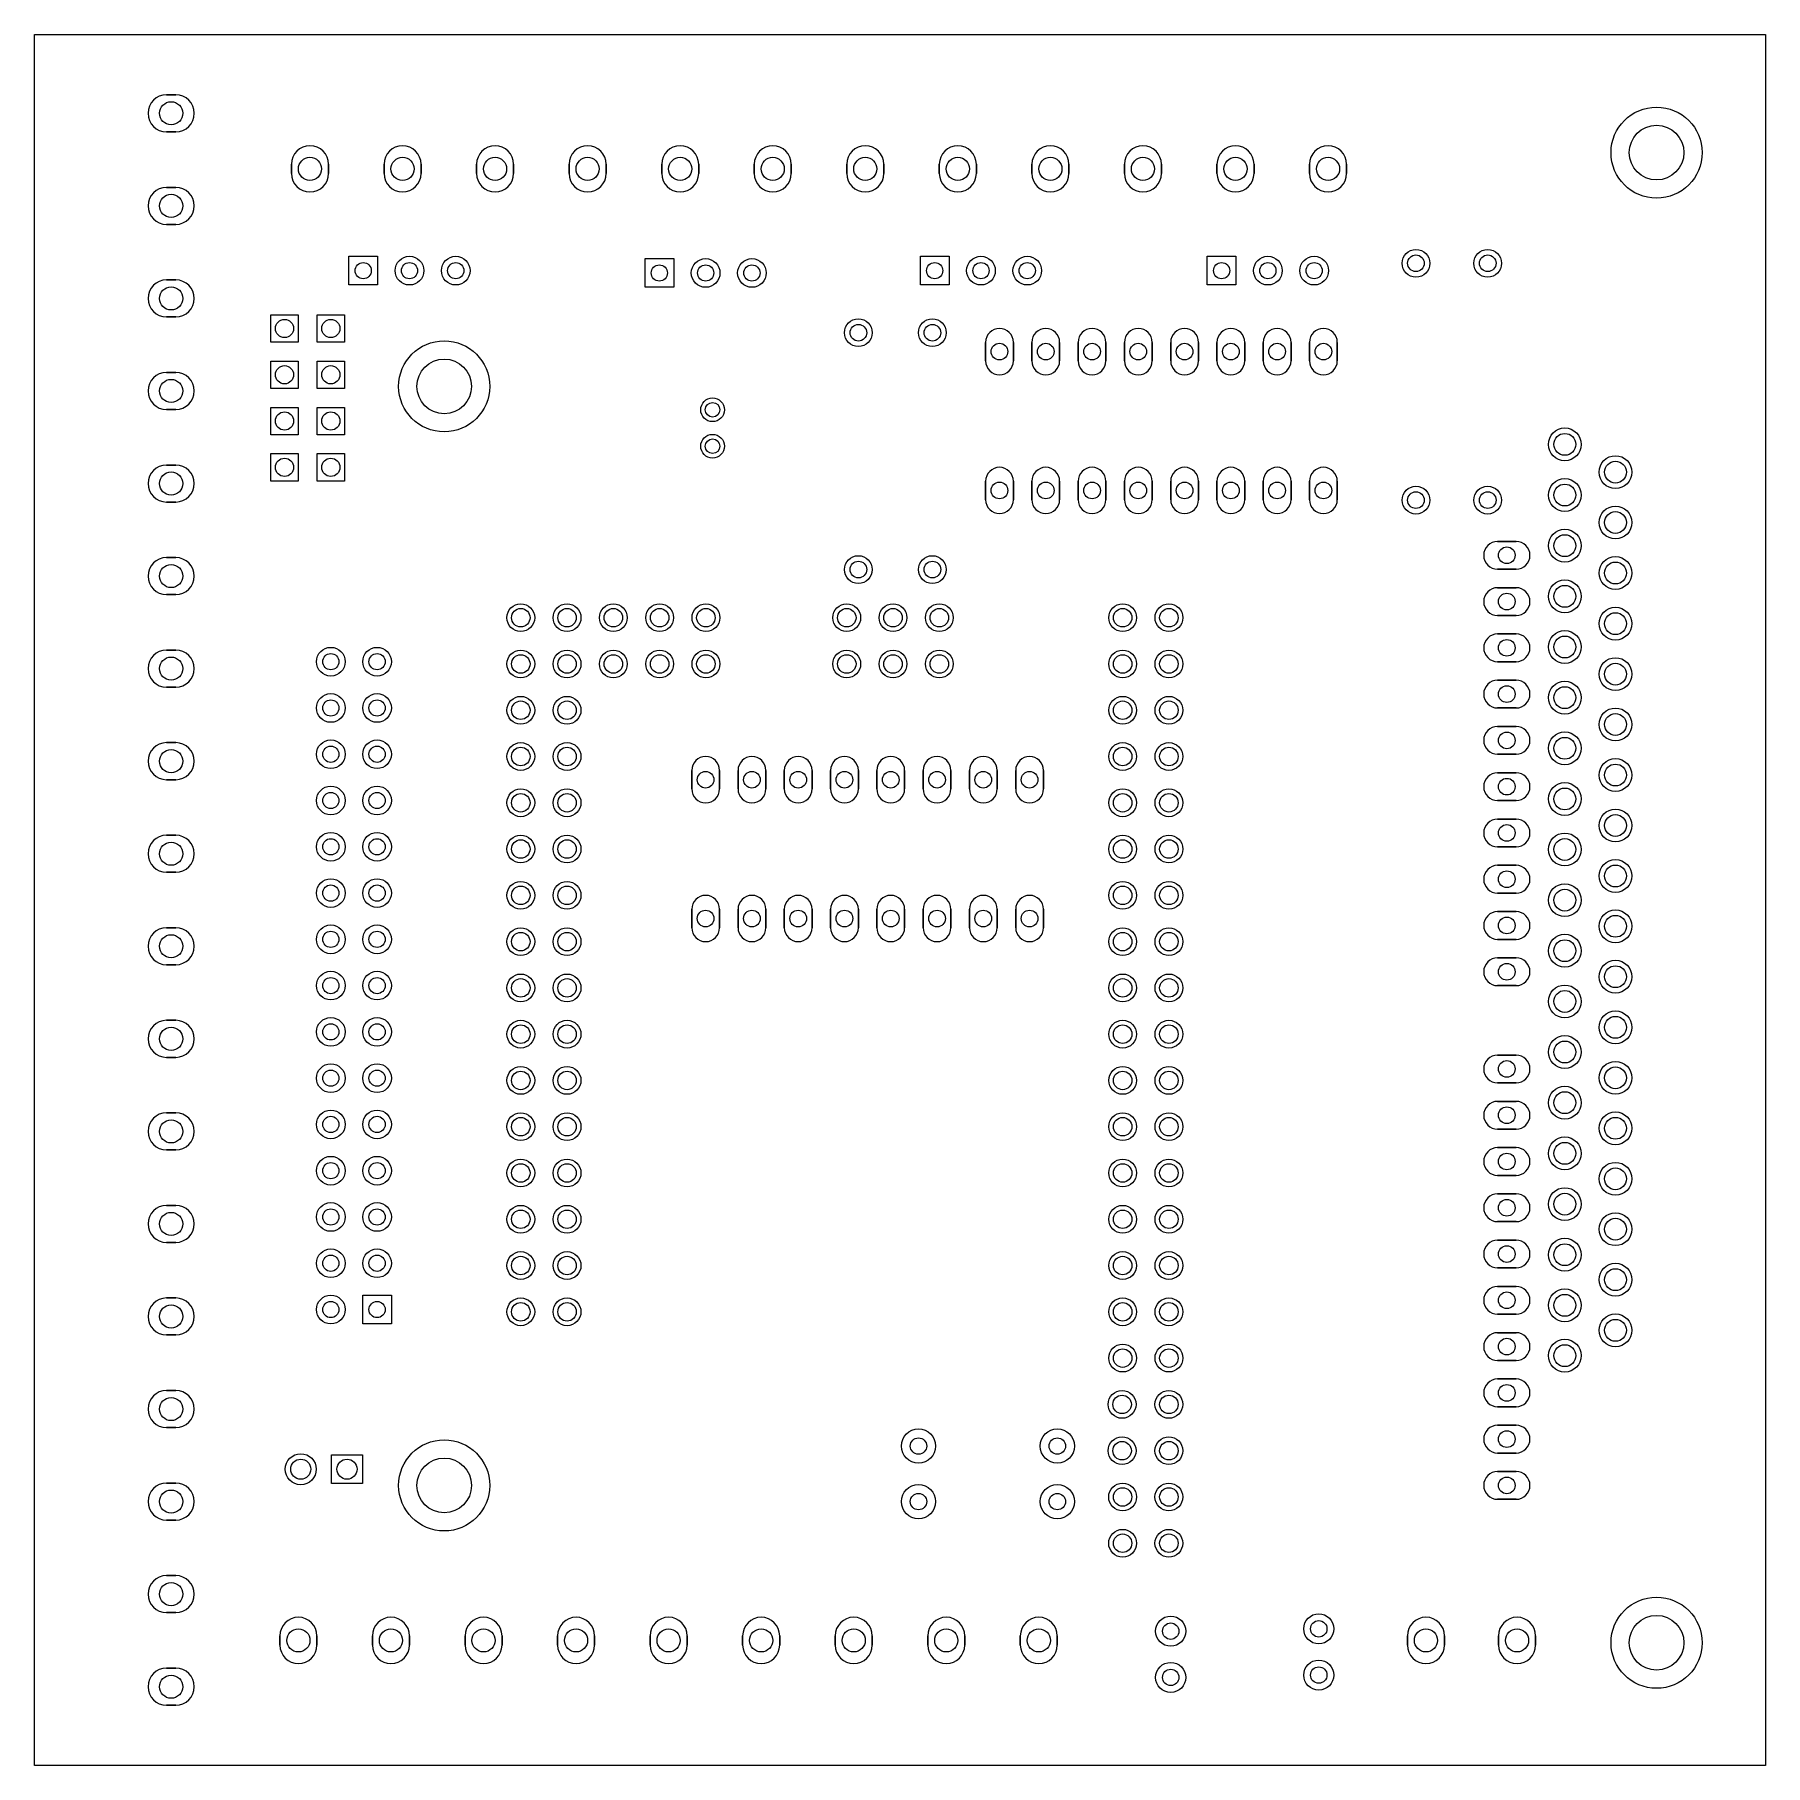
# Model space of a CAD drawing. Header units: millimetres. Extents: x -0.2 to 94.8, y 0 to 95.
import ezdxf

# ---------------------------------------------------------------- set-up
doc = ezdxf.new("R2010")
doc.units = ezdxf.units.MM

msp = doc.modelspace()

# ---------------------------------------------------------------- linework, layer by layer
for points in [[(94.837, 0), (-0.163, 0), (-0.163, 95), (94.837, 95), (94.837, 0)], [(7.586, 91.696), (7.078, 91.696)], [(7.586, 89.664), (7.078, 89.664)], [(13.936, 87.378), (13.936, 87.886)], [(15.968, 87.378), (15.968, 87.886)], [(19.016, 87.378), (19.016, 87.886)], [(21.048, 87.378), (21.048, 87.886)], [(24.096, 87.378), (24.096, 87.886)], [(26.128, 87.378), (26.128, 87.886)], [(29.176, 87.378), (29.176, 87.886)], [(31.208, 87.378), (31.208, 87.886)], [(34.256, 87.378), (34.256, 87.886)], [(36.288, 87.378), (36.288, 87.886)], [(39.336, 87.378), (39.336, 87.886)], [(41.368, 87.378), (41.368, 87.886)], [(44.416, 87.378), (44.416, 87.886)], [(46.448, 87.378), (46.448, 87.886)], [(49.496, 87.378), (49.496, 87.886)], [(51.528, 87.378), (51.528, 87.886)], [(54.576, 87.378), (54.576, 87.886)], [(56.608, 87.378), (56.608, 87.886)], [(59.656, 87.378), (59.656, 87.886)], [(61.688, 87.378), (61.688, 87.886)], [(64.736, 87.378), (64.736, 87.886)], [(66.768, 87.378), (66.768, 87.886)], [(69.816, 87.378), (69.816, 87.886)], [(71.848, 87.378), (71.848, 87.886)], [(7.586, 86.616), (7.078, 86.616)], [(7.586, 84.584), (7.078, 84.584)], [(17.086, 82.831), (18.661, 82.831), (18.661, 81.257), (17.086, 81.257)], [(33.342, 82.704), (34.917, 82.704), (34.917, 81.13), (33.342, 81.13)], [(48.455, 82.831), (50.03, 82.831), (50.03, 81.257), (48.455, 81.257)], [(64.203, 82.831), (65.778, 82.831), (65.778, 81.257), (64.203, 81.257)], [(7.586, 81.536), (7.078, 81.536)], [(7.586, 79.504), (7.078, 79.504)], [(12.805, 78.118), (12.805, 79.62), (14.306, 79.62), (14.306, 78.118)], [(15.345, 78.118), (15.345, 79.62), (16.846, 79.62), (16.846, 78.118)], [(52.036, 77.091), (52.036, 78.107)], [(53.56, 77.091), (53.56, 78.107)], [(54.576, 77.091), (54.576, 78.107)], [(56.1, 77.091), (56.1, 78.107)], [(57.116, 77.091), (57.116, 78.107)], [(58.64, 77.091), (58.64, 78.107)], [(59.656, 77.091), (59.656, 78.107)], [(61.18, 77.091), (61.18, 78.107)], [(62.196, 77.091), (62.196, 78.107)], [(63.72, 77.091), (63.72, 78.107)], [(64.736, 77.091), (64.736, 78.107)], [(66.26, 77.091), (66.26, 78.107)], [(67.276, 77.091), (67.276, 78.107)], [(68.8, 77.091), (68.8, 78.107)], [(69.816, 77.091), (69.816, 78.107)], [(71.34, 77.091), (71.34, 78.107)], [(12.805, 75.578), (12.805, 77.08), (14.306, 77.08), (14.306, 75.578)], [(15.345, 75.578), (15.345, 77.08), (16.846, 77.08), (16.846, 75.578)], [(7.586, 76.456), (7.078, 76.456)], [(7.586, 74.424), (7.078, 74.424)], [(12.805, 73.038), (12.805, 74.54), (14.306, 74.54), (14.306, 73.038)], [(15.345, 73.038), (15.345, 74.54), (16.846, 74.54), (16.846, 73.038)], [(7.586, 71.376), (7.078, 71.376)], [(12.805, 70.498), (12.805, 72), (14.306, 72), (14.306, 70.498)], [(15.345, 70.498), (15.345, 72), (16.846, 72), (16.846, 70.498)], [(52.036, 69.471), (52.036, 70.487)], [(53.56, 69.471), (53.56, 70.487)], [(54.576, 69.471), (54.576, 70.487)], [(56.1, 69.471), (56.1, 70.487)], [(57.116, 69.471), (57.116, 70.487)], [(58.64, 69.471), (58.64, 70.487)], [(59.656, 69.471), (59.656, 70.487)], [(61.18, 69.471), (61.18, 70.487)], [(62.196, 69.471), (62.196, 70.487)], [(63.72, 69.471), (63.72, 70.487)], [(64.736, 69.471), (64.736, 70.487)], [(66.26, 69.471), (66.26, 70.487)], [(67.276, 69.471), (67.276, 70.487)], [(68.8, 69.471), (68.8, 70.487)], [(69.816, 69.471), (69.816, 70.487)], [(71.34, 69.471), (71.34, 70.487)], [(7.586, 69.344), (7.078, 69.344)], [(81.153, 67.183), (80.137, 67.183)], [(7.586, 66.296), (7.078, 66.296)], [(81.153, 65.659), (80.137, 65.659)], [(81.153, 64.643), (80.137, 64.643)], [(7.586, 64.264), (7.078, 64.264)], [(81.153, 63.119), (80.137, 63.119)], [(81.153, 62.103), (80.137, 62.103)], [(7.586, 61.216), (7.078, 61.216)], [(81.153, 60.579), (80.137, 60.579)], [(7.586, 59.184), (7.078, 59.184)], [(81.153, 59.563), (80.137, 59.563)], [(81.153, 58.039), (80.137, 58.039)], [(81.153, 57.023), (80.137, 57.023)], [(7.586, 56.136), (7.078, 56.136)], [(81.153, 55.499), (80.137, 55.499)], [(35.907, 53.596), (35.907, 54.612)], [(37.431, 53.596), (37.431, 54.612)], [(38.447, 53.596), (38.447, 54.612)], [(39.971, 53.596), (39.971, 54.612)], [(40.987, 53.596), (40.987, 54.612)], [(42.511, 53.596), (42.511, 54.612)], [(43.527, 53.596), (43.527, 54.612)], [(45.051, 53.596), (45.051, 54.612)], [(46.067, 53.596), (46.067, 54.612)], [(47.591, 53.596), (47.591, 54.612)], [(48.607, 53.596), (48.607, 54.612)], [(50.131, 53.596), (50.131, 54.612)], [(51.147, 53.596), (51.147, 54.612)], [(52.671, 53.596), (52.671, 54.612)], [(53.687, 53.596), (53.687, 54.612)], [(55.211, 53.596), (55.211, 54.612)], [(81.153, 54.483), (80.137, 54.483)], [(7.586, 54.104), (7.078, 54.104)], [(81.153, 52.959), (80.137, 52.959)], [(81.153, 51.943), (80.137, 51.943)], [(7.586, 51.056), (7.078, 51.056)], [(81.153, 50.419), (80.137, 50.419)], [(81.153, 49.403), (80.137, 49.403)], [(7.586, 49.024), (7.078, 49.024)], [(81.153, 47.879), (80.137, 47.879)], [(35.907, 45.976), (35.907, 46.992)], [(37.431, 45.976), (37.431, 46.992)], [(38.447, 45.976), (38.447, 46.992)], [(39.971, 45.976), (39.971, 46.992)], [(40.987, 45.976), (40.987, 46.992)], [(42.511, 45.976), (42.511, 46.992)], [(43.527, 45.976), (43.527, 46.992)], [(45.051, 45.976), (45.051, 46.992)], [(46.067, 45.976), (46.067, 46.992)], [(47.591, 45.976), (47.591, 46.992)], [(48.607, 45.976), (48.607, 46.992)], [(50.131, 45.976), (50.131, 46.992)], [(51.147, 45.976), (51.147, 46.992)], [(52.671, 45.976), (52.671, 46.992)], [(53.687, 45.976), (53.687, 46.992)], [(55.211, 45.976), (55.211, 46.992)], [(81.153, 46.863), (80.137, 46.863)], [(7.586, 45.976), (7.078, 45.976)], [(81.153, 45.339), (80.137, 45.339)], [(7.586, 43.944), (7.078, 43.944)], [(81.153, 44.323), (80.137, 44.323)], [(81.153, 42.799), (80.137, 42.799)], [(7.586, 40.896), (7.078, 40.896)], [(81.153, 38.989), (80.137, 38.989)], [(7.586, 38.864), (7.078, 38.864)], [(81.153, 37.465), (80.137, 37.465)], [(81.153, 36.449), (80.137, 36.449)], [(7.586, 35.816), (7.078, 35.816)], [(81.153, 34.925), (80.137, 34.925)], [(7.586, 33.784), (7.078, 33.784)], [(81.153, 33.909), (80.137, 33.909)], [(81.153, 32.385), (80.137, 32.385)], [(81.153, 31.369), (80.137, 31.369)], [(7.586, 30.736), (7.078, 30.736)], [(81.153, 29.845), (80.137, 29.845)], [(7.586, 28.704), (7.078, 28.704)], [(81.153, 28.829), (80.137, 28.829)], [(81.153, 27.305), (80.137, 27.305)], [(7.586, 25.656), (7.078, 25.656)], [(17.848, 24.234), (17.848, 25.808), (19.423, 25.808), (19.423, 24.234)], [(81.153, 26.289), (80.137, 26.289)], [(81.153, 24.765), (80.137, 24.765)], [(7.586, 23.624), (7.078, 23.624)], [(81.153, 23.749), (80.137, 23.749)], [(81.153, 22.225), (80.137, 22.225)], [(81.153, 21.209), (80.137, 21.209)], [(7.586, 20.576), (7.078, 20.576)], [(81.153, 19.685), (80.137, 19.685)], [(7.586, 18.544), (7.078, 18.544)], [(81.153, 18.669), (80.137, 18.669)], [(81.153, 17.145), (80.137, 17.145)], [(17.834, 15.471), (16.134, 15.471), (16.134, 17.045), (17.834, 17.045)], [(7.586, 15.496), (7.078, 15.496)], [(81.153, 16.129), (80.137, 16.129)], [(81.153, 14.605), (80.137, 14.605)], [(7.586, 13.464), (7.078, 13.464)], [(7.586, 10.416), (7.078, 10.416)], [(7.586, 8.384), (7.078, 8.384)], [(13.301, 7.114), (13.301, 6.606)], [(15.333, 7.114), (15.333, 6.606)], [(18.381, 7.114), (18.381, 6.606)], [(20.413, 7.114), (20.413, 6.606)], [(23.461, 7.114), (23.461, 6.606)], [(25.493, 7.114), (25.493, 6.606)], [(28.541, 7.114), (28.541, 6.606)], [(30.573, 7.114), (30.573, 6.606)], [(33.621, 7.114), (33.621, 6.606)], [(35.653, 7.114), (35.653, 6.606)], [(38.701, 7.114), (38.701, 6.606)], [(40.733, 7.114), (40.733, 6.606)], [(43.781, 7.114), (43.781, 6.606)], [(45.813, 7.114), (45.813, 6.606)], [(48.861, 7.114), (48.861, 6.606)], [(50.893, 7.114), (50.893, 6.606)], [(53.941, 7.114), (53.941, 6.606)], [(55.973, 7.114), (55.973, 6.606)], [(75.19, 6.606), (75.19, 7.114)], [(77.222, 6.606), (77.222, 7.114)], [(80.19, 6.606), (80.19, 7.114)], [(82.222, 6.606), (82.222, 7.114)], [(7.586, 5.336), (7.078, 5.336)], [(7.586, 3.304), (7.078, 3.304)]]:
    msp.add_lwpolyline(points, close=True)
for centre, radius in [((7.332, 90.68), 0.635), ((88.866, 88.521), 2.5), ((88.866, 88.521), 1.5), ((14.952, 87.632), 0.635), ((20.032, 87.632), 0.635), ((25.112, 87.632), 0.635), ((30.192, 87.632), 0.635), ((35.272, 87.632), 0.635), ((40.352, 87.632), 0.635), ((45.432, 87.632), 0.635), ((50.512, 87.632), 0.635), ((55.592, 87.632), 0.635), ((60.672, 87.632), 0.635), ((65.752, 87.632), 0.635), ((70.832, 87.632), 0.635), ((7.332, 85.6), 0.635), ((20.413, 82.044), 0.787), ((22.953, 82.044), 0.787), ((36.669, 81.917), 0.787), ((39.209, 81.917), 0.787), ((51.782, 82.044), 0.787), ((54.322, 82.044), 0.787), ((67.53, 82.044), 0.787), ((70.07, 82.044), 0.787), ((75.658, 82.448), 0.762), ((75.658, 82.448), 0.457), ((79.595, 82.448), 0.762), ((79.595, 82.448), 0.457), ((17.873, 82.044), 0.445), ((20.413, 82.044), 0.445), ((22.953, 82.044), 0.445), ((34.129, 81.917), 0.445), ((36.669, 81.917), 0.445), ((39.209, 81.917), 0.445), ((49.242, 82.044), 0.445), ((51.782, 82.044), 0.445), ((54.322, 82.044), 0.445), ((64.99, 82.044), 0.445), ((67.53, 82.044), 0.445), ((70.07, 82.044), 0.445), ((7.332, 80.52), 0.635), ((13.555, 78.869), 0.5), ((16.095, 78.869), 0.5), ((45.051, 78.638), 0.762), ((45.051, 78.638), 0.457), ((49.115, 78.638), 0.762), ((49.115, 78.638), 0.457), ((22.318, 75.694), 2.5), ((52.798, 77.599), 0.457), ((55.338, 77.599), 0.457), ((57.878, 77.599), 0.457), ((60.418, 77.599), 0.457), ((62.958, 77.599), 0.457), ((65.498, 77.599), 0.457), ((68.038, 77.599), 0.457), ((70.578, 77.599), 0.457), ((22.318, 75.694), 1.5), ((7.332, 75.44), 0.635), ((13.555, 76.329), 0.5), ((16.095, 76.329), 0.5), ((37.05, 74.408), 0.65), ((13.555, 73.789), 0.5), ((16.095, 73.789), 0.5), ((37.05, 74.408), 0.4), ((83.828, 72.508), 0.9), ((37.05, 72.408), 0.65), ((37.05, 72.408), 0.4), ((83.828, 72.508), 0.6), ((13.555, 71.249), 0.5), ((16.095, 71.249), 0.5), ((86.608, 70.987), 0.9), ((86.608, 70.987), 0.6), ((7.332, 70.36), 0.635), ((52.798, 69.979), 0.457), ((55.338, 69.979), 0.457), ((57.878, 69.979), 0.457), ((60.418, 69.979), 0.457), ((62.958, 69.979), 0.457), ((65.498, 69.979), 0.457), ((68.038, 69.979), 0.457), ((70.578, 69.979), 0.457), ((83.828, 69.727), 0.9), ((83.828, 69.727), 0.6), ((75.658, 69.448), 0.762), ((75.658, 69.448), 0.457), ((79.595, 69.448), 0.762), ((79.595, 69.448), 0.457), ((86.608, 68.219), 0.9), ((86.608, 68.219), 0.6), ((83.828, 66.948), 0.9), ((83.828, 66.948), 0.6), ((80.645, 66.421), 0.457), ((7.332, 65.28), 0.635), ((45.051, 65.638), 0.762), ((45.051, 65.638), 0.457), ((49.115, 65.638), 0.762), ((49.115, 65.638), 0.457), ((86.608, 65.448), 0.9), ((86.608, 65.448), 0.6), ((83.828, 64.167), 0.9), ((83.828, 64.167), 0.6), ((26.523, 62.996), 0.762), ((29.063, 62.996), 0.762), ((31.603, 62.996), 0.762), ((34.143, 62.996), 0.762), ((36.683, 62.996), 0.762), ((44.416, 62.994), 0.762), ((46.956, 62.994), 0.762), ((49.496, 62.994), 0.762), ((59.556, 62.996), 0.762), ((62.096, 62.996), 0.762), ((80.645, 63.881), 0.457), ((26.523, 62.996), 0.508), ((29.063, 62.996), 0.508), ((31.603, 62.996), 0.508), ((34.143, 62.996), 0.508), ((36.683, 62.996), 0.508), ((44.416, 62.994), 0.508), ((46.956, 62.994), 0.508), ((49.496, 62.994), 0.508), ((59.556, 62.996), 0.508), ((62.096, 62.996), 0.508), ((86.608, 62.669), 0.9), ((86.608, 62.669), 0.6), ((80.645, 61.341), 0.457), ((83.828, 61.388), 0.9), ((83.828, 61.388), 0.6), ((7.332, 60.2), 0.635), ((16.095, 60.581), 0.787), ((16.095, 60.581), 0.445), ((18.635, 60.581), 0.787), ((18.635, 60.581), 0.445), ((26.523, 60.456), 0.762), ((26.523, 60.456), 0.508), ((29.063, 60.456), 0.762), ((29.063, 60.456), 0.508), ((31.603, 60.456), 0.762), ((31.603, 60.456), 0.508), ((34.143, 60.456), 0.762), ((34.143, 60.456), 0.508), ((36.683, 60.456), 0.762), ((36.683, 60.456), 0.508), ((44.416, 60.454), 0.762), ((44.416, 60.454), 0.508), ((46.956, 60.454), 0.762), ((46.956, 60.454), 0.508), ((49.496, 60.454), 0.762), ((49.496, 60.454), 0.508), ((59.556, 60.456), 0.762), ((59.556, 60.456), 0.508), ((62.096, 60.456), 0.762), ((62.096, 60.456), 0.508), ((86.608, 59.9), 0.9), ((86.608, 59.9), 0.6), ((80.645, 58.801), 0.457), ((83.828, 58.607), 0.9), ((83.828, 58.607), 0.6), ((16.095, 58.041), 0.787), ((16.095, 58.041), 0.445), ((18.635, 58.041), 0.787), ((18.635, 58.041), 0.445), ((26.523, 57.916), 0.762), ((26.523, 57.916), 0.508), ((29.063, 57.916), 0.762), ((29.063, 57.916), 0.508), ((59.556, 57.916), 0.762), ((59.556, 57.916), 0.508), ((62.096, 57.916), 0.762), ((62.096, 57.916), 0.508), ((86.608, 57.137), 0.9), ((86.608, 57.137), 0.6), ((16.095, 55.501), 0.787), ((18.635, 55.501), 0.787), ((26.523, 55.376), 0.762), ((29.063, 55.376), 0.762), ((59.556, 55.376), 0.762), ((62.096, 55.376), 0.762), ((80.645, 56.261), 0.457), ((83.828, 55.828), 0.9), ((83.828, 55.828), 0.6), ((7.332, 55.12), 0.635), ((16.095, 55.501), 0.445), ((18.635, 55.501), 0.445), ((26.523, 55.376), 0.508), ((29.063, 55.376), 0.508), ((59.556, 55.376), 0.508), ((62.096, 55.376), 0.508), ((86.608, 54.358), 0.9), ((36.669, 54.104), 0.457), ((39.209, 54.104), 0.457), ((41.749, 54.104), 0.457), ((44.289, 54.104), 0.457), ((46.829, 54.104), 0.457), ((49.369, 54.104), 0.457), ((51.909, 54.104), 0.457), ((54.449, 54.104), 0.457), ((80.645, 53.721), 0.457), ((86.608, 54.358), 0.6), ((16.095, 52.961), 0.787), ((16.095, 52.961), 0.445), ((18.635, 52.961), 0.787), ((18.635, 52.961), 0.445), ((26.523, 52.836), 0.762), ((26.523, 52.836), 0.508), ((29.063, 52.836), 0.762), ((29.063, 52.836), 0.508), ((59.556, 52.836), 0.762), ((59.556, 52.836), 0.508), ((62.096, 52.836), 0.762), ((62.096, 52.836), 0.508), ((83.828, 53.047), 0.9), ((83.828, 53.047), 0.6), ((86.608, 51.589), 0.9), ((80.645, 51.181), 0.457), ((86.608, 51.589), 0.6), ((7.332, 50.04), 0.635), ((16.095, 50.421), 0.787), ((16.095, 50.421), 0.445), ((18.635, 50.421), 0.787), ((18.635, 50.421), 0.445), ((26.523, 50.296), 0.762), ((26.523, 50.296), 0.508), ((29.063, 50.296), 0.762), ((29.063, 50.296), 0.508), ((59.556, 50.296), 0.762), ((59.556, 50.296), 0.508), ((62.096, 50.296), 0.762), ((62.096, 50.296), 0.508), ((83.828, 50.276), 0.9), ((83.828, 50.276), 0.6), ((86.608, 48.818), 0.9), ((86.608, 48.818), 0.6), ((16.095, 47.881), 0.787), ((18.635, 47.881), 0.787), ((26.523, 47.756), 0.762), ((29.063, 47.756), 0.762), ((59.556, 47.756), 0.762), ((62.096, 47.756), 0.762), ((80.645, 48.641), 0.457), ((16.095, 47.881), 0.445), ((18.635, 47.881), 0.445), ((26.523, 47.756), 0.508), ((29.063, 47.756), 0.508), ((59.556, 47.756), 0.508), ((62.096, 47.756), 0.508), ((83.828, 47.494), 0.9), ((83.828, 47.494), 0.6), ((36.669, 46.484), 0.457), ((39.209, 46.484), 0.457), ((41.749, 46.484), 0.457), ((44.289, 46.484), 0.457), ((46.829, 46.484), 0.457), ((49.369, 46.484), 0.457), ((51.909, 46.484), 0.457), ((54.449, 46.484), 0.457), ((80.645, 46.101), 0.457), ((86.608, 46.057), 0.9), ((86.608, 46.057), 0.6), ((16.095, 45.341), 0.787), ((16.095, 45.341), 0.445), ((18.635, 45.341), 0.787), ((18.635, 45.341), 0.445), ((26.523, 45.216), 0.762), ((26.523, 45.216), 0.508), ((29.063, 45.216), 0.762), ((29.063, 45.216), 0.508), ((59.556, 45.216), 0.762), ((59.556, 45.216), 0.508), ((62.096, 45.216), 0.762), ((62.096, 45.216), 0.508), ((83.828, 44.716), 0.9), ((7.332, 44.96), 0.635), ((83.828, 44.716), 0.6), ((80.645, 43.561), 0.457), ((86.608, 43.289), 0.9), ((86.608, 43.289), 0.6), ((16.095, 42.801), 0.787), ((16.095, 42.801), 0.445), ((18.635, 42.801), 0.787), ((18.635, 42.801), 0.445), ((26.523, 42.676), 0.762), ((26.523, 42.676), 0.508), ((29.063, 42.676), 0.762), ((29.063, 42.676), 0.508), ((59.556, 42.676), 0.762), ((59.556, 42.676), 0.508), ((62.096, 42.676), 0.762), ((62.096, 42.676), 0.508), ((83.828, 41.934), 0.9), ((83.828, 41.934), 0.6), ((16.095, 40.261), 0.787), ((18.635, 40.261), 0.787), ((26.523, 40.136), 0.762), ((29.063, 40.136), 0.762), ((59.556, 40.136), 0.762), ((62.096, 40.136), 0.762), ((86.608, 40.51), 0.9), ((86.608, 40.51), 0.6), ((7.332, 39.88), 0.635), ((16.095, 40.261), 0.445), ((18.635, 40.261), 0.445), ((26.523, 40.136), 0.508), ((29.063, 40.136), 0.508), ((59.556, 40.136), 0.508), ((62.096, 40.136), 0.508), ((83.828, 39.156), 0.9), ((83.828, 39.156), 0.6), ((16.095, 37.721), 0.787), ((16.095, 37.721), 0.445), ((18.635, 37.721), 0.787), ((18.635, 37.721), 0.445), ((26.523, 37.596), 0.762), ((26.523, 37.596), 0.508), ((29.063, 37.596), 0.762), ((29.063, 37.596), 0.508), ((59.556, 37.596), 0.762), ((59.556, 37.596), 0.508), ((62.096, 37.596), 0.762), ((62.096, 37.596), 0.508), ((80.645, 38.227), 0.457), ((86.608, 37.739), 0.9), ((86.608, 37.739), 0.6), ((83.828, 36.374), 0.9), ((80.645, 35.687), 0.457), ((83.828, 36.374), 0.6), ((7.332, 34.8), 0.635), ((16.095, 35.181), 0.787), ((16.095, 35.181), 0.445), ((18.635, 35.181), 0.787), ((18.635, 35.181), 0.445), ((26.523, 35.056), 0.762), ((26.523, 35.056), 0.508), ((29.063, 35.056), 0.762), ((29.063, 35.056), 0.508), ((59.556, 35.056), 0.762), ((59.556, 35.056), 0.508), ((62.096, 35.056), 0.762), ((62.096, 35.056), 0.508), ((86.608, 34.97), 0.9), ((86.608, 34.97), 0.6), ((83.828, 33.593), 0.9), ((16.095, 32.641), 0.787), ((18.635, 32.641), 0.787), ((26.523, 32.516), 0.762), ((29.063, 32.516), 0.762), ((59.556, 32.516), 0.762), ((62.096, 32.516), 0.762), ((80.645, 33.147), 0.457), ((83.828, 33.593), 0.6), ((16.095, 32.641), 0.445), ((18.635, 32.641), 0.445), ((26.523, 32.516), 0.508), ((29.063, 32.516), 0.508), ((59.556, 32.516), 0.508), ((62.096, 32.516), 0.508), ((86.608, 32.199), 0.9), ((86.608, 32.199), 0.6), ((83.831, 30.809), 0.9), ((83.831, 30.809), 0.6), ((16.095, 30.101), 0.787), ((16.095, 30.101), 0.445), ((18.635, 30.101), 0.787), ((18.635, 30.101), 0.445), ((26.523, 29.976), 0.762), ((26.523, 29.976), 0.508), ((29.063, 29.976), 0.762), ((29.063, 29.976), 0.508), ((59.556, 29.976), 0.762), ((59.556, 29.976), 0.508), ((62.096, 29.976), 0.762), ((62.096, 29.976), 0.508), ((80.645, 30.607), 0.457), ((7.332, 29.72), 0.635), ((86.608, 29.428), 0.9), ((86.608, 29.428), 0.6), ((80.645, 28.067), 0.457), ((83.828, 28.03), 0.9), ((83.828, 28.03), 0.6), ((16.095, 27.561), 0.787), ((16.095, 27.561), 0.445), ((18.635, 27.561), 0.787), ((18.635, 27.561), 0.445), ((26.523, 27.436), 0.762), ((26.523, 27.436), 0.508), ((29.063, 27.436), 0.762), ((29.063, 27.436), 0.508), ((59.556, 27.436), 0.762), ((59.556, 27.436), 0.508), ((62.096, 27.436), 0.762), ((62.096, 27.436), 0.508), ((86.608, 26.659), 0.9), ((86.608, 26.659), 0.6), ((16.095, 25.021), 0.787), ((26.523, 24.896), 0.762), ((29.063, 24.896), 0.762), ((59.556, 24.896), 0.762), ((62.096, 24.896), 0.762), ((80.645, 25.527), 0.457), ((83.828, 25.252), 0.9), ((83.828, 25.252), 0.6), ((7.332, 24.64), 0.635), ((16.095, 25.021), 0.445), ((18.635, 25.021), 0.445), ((26.523, 24.896), 0.508), ((29.063, 24.896), 0.508), ((59.556, 24.896), 0.508), ((62.096, 24.896), 0.508), ((86.608, 23.881), 0.9), ((86.608, 23.881), 0.6), ((59.556, 22.356), 0.762), ((59.556, 22.356), 0.508), ((62.096, 22.356), 0.762), ((62.096, 22.356), 0.508), ((80.645, 22.987), 0.457), ((83.828, 22.491), 0.9), ((83.828, 22.491), 0.6), ((80.645, 20.447), 0.457), ((7.332, 19.56), 0.635), ((59.529, 19.814), 0.762), ((59.529, 19.814), 0.508), ((62.095, 19.814), 0.762), ((62.095, 19.814), 0.508), ((48.353, 17.528), 0.94), ((55.973, 17.528), 0.94), ((80.645, 17.907), 0.457), ((14.444, 16.258), 0.85), ((22.318, 15.369), 2.5), ((48.353, 17.528), 0.45), ((55.973, 17.528), 0.45), ((59.529, 17.274), 0.762), ((59.529, 17.274), 0.508), ((62.095, 17.274), 0.762), ((62.095, 17.274), 0.508), ((14.444, 16.258), 0.55), ((16.984, 16.258), 0.55), ((22.318, 15.369), 1.5), ((48.353, 14.48), 0.94), ((55.973, 14.48), 0.94), ((59.555, 14.734), 0.762), ((59.555, 14.734), 0.508), ((62.095, 14.734), 0.762), ((62.095, 14.734), 0.508), ((80.645, 15.367), 0.457), ((7.332, 14.48), 0.635), ((48.353, 14.48), 0.45), ((55.973, 14.48), 0.45), ((59.555, 12.194), 0.762), ((59.555, 12.194), 0.508), ((62.095, 12.194), 0.762), ((62.095, 12.194), 0.508), ((7.332, 9.4), 0.635), ((88.866, 6.733), 2.5), ((62.196, 7.368), 0.826), ((62.196, 7.368), 0.45), ((70.324, 7.495), 0.826), ((70.324, 7.495), 0.45), ((88.866, 6.733), 1.5), ((14.317, 6.86), 0.635), ((19.397, 6.86), 0.635), ((24.477, 6.86), 0.635), ((29.557, 6.86), 0.635), ((34.637, 6.86), 0.635), ((39.717, 6.86), 0.635), ((44.797, 6.86), 0.635), ((49.877, 6.86), 0.635), ((54.957, 6.86), 0.635), ((76.206, 6.86), 0.635), ((81.206, 6.86), 0.635), ((70.324, 4.955), 0.826), ((7.332, 4.32), 0.635), ((62.196, 4.828), 0.826), ((62.196, 4.828), 0.45), ((70.324, 4.955), 0.45)]:
    msp.add_circle(centre, radius)
for centre, radius, start, end in [((7.078, 90.68), 1.016, 90, 270), ((7.586, 90.68), 1.016, 270, 90), ((14.952, 87.886), 1.016, 0, 180), ((20.032, 87.886), 1.016, 0, 180), ((25.112, 87.886), 1.016, 0, 180), ((30.192, 87.886), 1.016, 0, 180), ((35.272, 87.886), 1.016, 0, 180), ((40.352, 87.886), 1.016, 0, 180), ((45.432, 87.886), 1.016, 0, 180), ((50.512, 87.886), 1.016, 0, 180), ((55.592, 87.886), 1.016, 0, 180), ((60.672, 87.886), 1.016, 0, 180), ((65.752, 87.886), 1.016, 0, 180), ((70.832, 87.886), 1.016, 0, 180), ((7.078, 85.6), 1.016, 90, 270), ((7.586, 85.6), 1.016, 270, 90), ((14.952, 87.378), 1.016, 180, 0), ((20.032, 87.378), 1.016, 180, 0), ((25.112, 87.378), 1.016, 180, 0), ((30.192, 87.378), 1.016, 180, 0), ((35.272, 87.378), 1.016, 180, 0), ((40.352, 87.378), 1.016, 180, 0), ((45.432, 87.378), 1.016, 180, 0), ((50.512, 87.378), 1.016, 180, 0), ((55.592, 87.378), 1.016, 180, 0), ((60.672, 87.378), 1.016, 180, 0), ((65.752, 87.378), 1.016, 180, 0), ((70.832, 87.378), 1.016, 180, 0), ((7.078, 80.52), 1.016, 90, 270), ((7.586, 80.52), 1.016, 270, 90), ((52.798, 78.107), 0.762, 360, 540), ((55.338, 78.107), 0.762, 360, 540), ((57.878, 78.107), 0.762, 360, 540), ((60.418, 78.107), 0.762, 360, 540), ((62.958, 78.107), 0.762, 360, 540), ((65.498, 78.107), 0.762, 360, 540), ((68.038, 78.107), 0.762, 360, 540), ((70.578, 78.107), 0.762, 360, 540), ((52.798, 77.091), 0.762, 540, 360), ((55.338, 77.091), 0.762, 540, 360), ((57.878, 77.091), 0.762, 540, 360), ((60.418, 77.091), 0.762, 540, 360), ((62.958, 77.091), 0.762, 540, 360), ((65.498, 77.091), 0.762, 540, 360), ((68.038, 77.091), 0.762, 540, 360), ((70.578, 77.091), 0.762, 540, 360), ((7.078, 75.44), 1.016, 90, 270), ((7.586, 75.44), 1.016, 270, 90), ((7.078, 70.36), 1.016, 90, 270), ((7.586, 70.36), 1.016, 270, 90), ((52.798, 70.487), 0.762, 360, 540), ((55.338, 70.487), 0.762, 360, 540), ((57.878, 70.487), 0.762, 360, 540), ((60.418, 70.487), 0.762, 360, 540), ((62.958, 70.487), 0.762, 360, 540), ((65.498, 70.487), 0.762, 360, 540), ((68.038, 70.487), 0.762, 360, 540), ((70.578, 70.487), 0.762, 360, 540), ((52.798, 69.471), 0.762, 540, 360), ((55.338, 69.471), 0.762, 540, 360), ((57.878, 69.471), 0.762, 540, 360), ((60.418, 69.471), 0.762, 540, 360), ((62.958, 69.471), 0.762, 540, 360), ((65.498, 69.471), 0.762, 540, 360), ((68.038, 69.471), 0.762, 540, 360), ((70.578, 69.471), 0.762, 540, 360), ((80.137, 66.421), 0.762, 90, 270), ((81.153, 66.421), 0.762, 270, 90), ((7.078, 65.28), 1.016, 90, 270), ((7.586, 65.28), 1.016, 270, 90), ((80.137, 63.881), 0.762, 90, 270), ((81.153, 63.881), 0.762, 270, 90), ((80.137, 61.341), 0.762, 90, 270), ((81.153, 61.341), 0.762, 270, 90), ((7.078, 60.2), 1.016, 90, 270), ((7.586, 60.2), 1.016, 270, 90), ((80.137, 58.801), 0.762, 90, 270), ((81.153, 58.801), 0.762, 270, 90), ((80.137, 56.261), 0.762, 90, 270), ((81.153, 56.261), 0.762, 270, 90), ((7.078, 55.12), 1.016, 90, 270), ((7.586, 55.12), 1.016, 270, 90), ((36.669, 54.612), 0.762, 360, 540), ((39.209, 54.612), 0.762, 360, 540), ((41.749, 54.612), 0.762, 360, 540), ((44.289, 54.612), 0.762, 360, 540), ((46.829, 54.612), 0.762, 360, 540), ((49.369, 54.612), 0.762, 360, 540), ((51.909, 54.612), 0.762, 360, 540), ((54.449, 54.612), 0.762, 360, 540), ((80.137, 53.721), 0.762, 90, 270), ((81.153, 53.721), 0.762, 270, 90), ((36.669, 53.596), 0.762, 540, 360), ((39.209, 53.596), 0.762, 540, 360), ((41.749, 53.596), 0.762, 540, 360), ((44.289, 53.596), 0.762, 540, 360), ((46.829, 53.596), 0.762, 540, 360), ((49.369, 53.596), 0.762, 540, 360), ((51.909, 53.596), 0.762, 540, 360), ((54.449, 53.596), 0.762, 540, 360), ((80.137, 51.181), 0.762, 90, 270), ((81.153, 51.181), 0.762, 270, 90), ((7.078, 50.04), 1.016, 90, 270), ((7.586, 50.04), 1.016, 270, 90), ((80.137, 48.641), 0.762, 90, 270), ((81.153, 48.641), 0.762, 270, 90), ((36.669, 46.992), 0.762, 360, 540), ((39.209, 46.992), 0.762, 360, 540), ((41.749, 46.992), 0.762, 360, 540), ((44.289, 46.992), 0.762, 360, 540), ((46.829, 46.992), 0.762, 360, 540), ((49.369, 46.992), 0.762, 360, 540), ((51.909, 46.992), 0.762, 360, 540), ((54.449, 46.992), 0.762, 360, 540), ((80.137, 46.101), 0.762, 90, 270), ((81.153, 46.101), 0.762, 270, 90), ((7.078, 44.96), 1.016, 90, 270), ((7.586, 44.96), 1.016, 270, 90), ((36.669, 45.976), 0.762, 540, 360), ((39.209, 45.976), 0.762, 540, 360), ((41.749, 45.976), 0.762, 540, 360), ((44.289, 45.976), 0.762, 540, 360), ((46.829, 45.976), 0.762, 540, 360), ((49.369, 45.976), 0.762, 540, 360), ((51.909, 45.976), 0.762, 540, 360), ((54.449, 45.976), 0.762, 540, 360), ((80.137, 43.561), 0.762, 90, 270), ((81.153, 43.561), 0.762, 270, 90), ((7.078, 39.88), 1.016, 90, 270), ((7.586, 39.88), 1.016, 270, 90), ((80.137, 38.227), 0.762, 90, 270), ((81.153, 38.227), 0.762, 270, 90), ((80.137, 35.687), 0.762, 90, 270), ((81.153, 35.687), 0.762, 270, 90), ((7.078, 34.8), 1.016, 90, 270), ((7.586, 34.8), 1.016, 270, 90), ((80.137, 33.147), 0.762, 90, 270), ((81.153, 33.147), 0.762, 270, 90), ((80.137, 30.607), 0.762, 90, 270), ((81.153, 30.607), 0.762, 270, 90), ((7.078, 29.72), 1.016, 90, 270), ((7.586, 29.72), 1.016, 270, 90), ((80.137, 28.067), 0.762, 90, 270), ((81.153, 28.067), 0.762, 270, 90), ((7.078, 24.64), 1.016, 90, 270), ((7.586, 24.64), 1.016, 270, 90), ((80.137, 25.527), 0.762, 90, 270), ((81.153, 25.527), 0.762, 270, 90), ((80.137, 22.987), 0.762, 90, 270), ((81.153, 22.987), 0.762, 270, 90), ((80.137, 20.447), 0.762, 90, 270), ((81.153, 20.447), 0.762, 270, 90), ((7.078, 19.56), 1.016, 90, 270), ((7.586, 19.56), 1.016, 270, 90), ((80.137, 17.907), 0.762, 90, 270), ((81.153, 17.907), 0.762, 270, 90), ((7.078, 14.48), 1.016, 90, 270), ((7.586, 14.48), 1.016, 270, 90), ((80.137, 15.367), 0.762, 90, 270), ((81.153, 15.367), 0.762, 270, 90), ((7.078, 9.4), 1.016, 90, 270), ((7.586, 9.4), 1.016, 270, 90), ((14.317, 7.114), 1.016, 360, 180), ((19.397, 7.114), 1.016, 360, 180), ((24.477, 7.114), 1.016, 360, 180), ((29.557, 7.114), 1.016, 360, 180), ((34.637, 7.114), 1.016, 360, 180), ((39.717, 7.114), 1.016, 360, 180), ((44.797, 7.114), 1.016, 360, 180), ((49.877, 7.114), 1.016, 360, 180), ((54.957, 7.114), 1.016, 360, 180), ((76.206, 7.114), 1.016, 0, 180), ((81.206, 7.114), 1.016, 0, 180), ((14.317, 6.606), 1.016, 180, 360), ((19.397, 6.606), 1.016, 180, 360), ((24.477, 6.606), 1.016, 180, 360), ((29.557, 6.606), 1.016, 180, 360), ((34.637, 6.606), 1.016, 180, 360), ((39.717, 6.606), 1.016, 180, 360), ((44.797, 6.606), 1.016, 180, 360), ((49.877, 6.606), 1.016, 180, 360), ((54.957, 6.606), 1.016, 180, 360), ((76.206, 6.606), 1.016, 180, 0), ((81.206, 6.606), 1.016, 180, 0), ((7.078, 4.32), 1.016, 90, 270), ((7.586, 4.32), 1.016, 270, 90)]:
    msp.add_arc(centre, radius, start, end)

doc.saveas('drawing.dxf')
